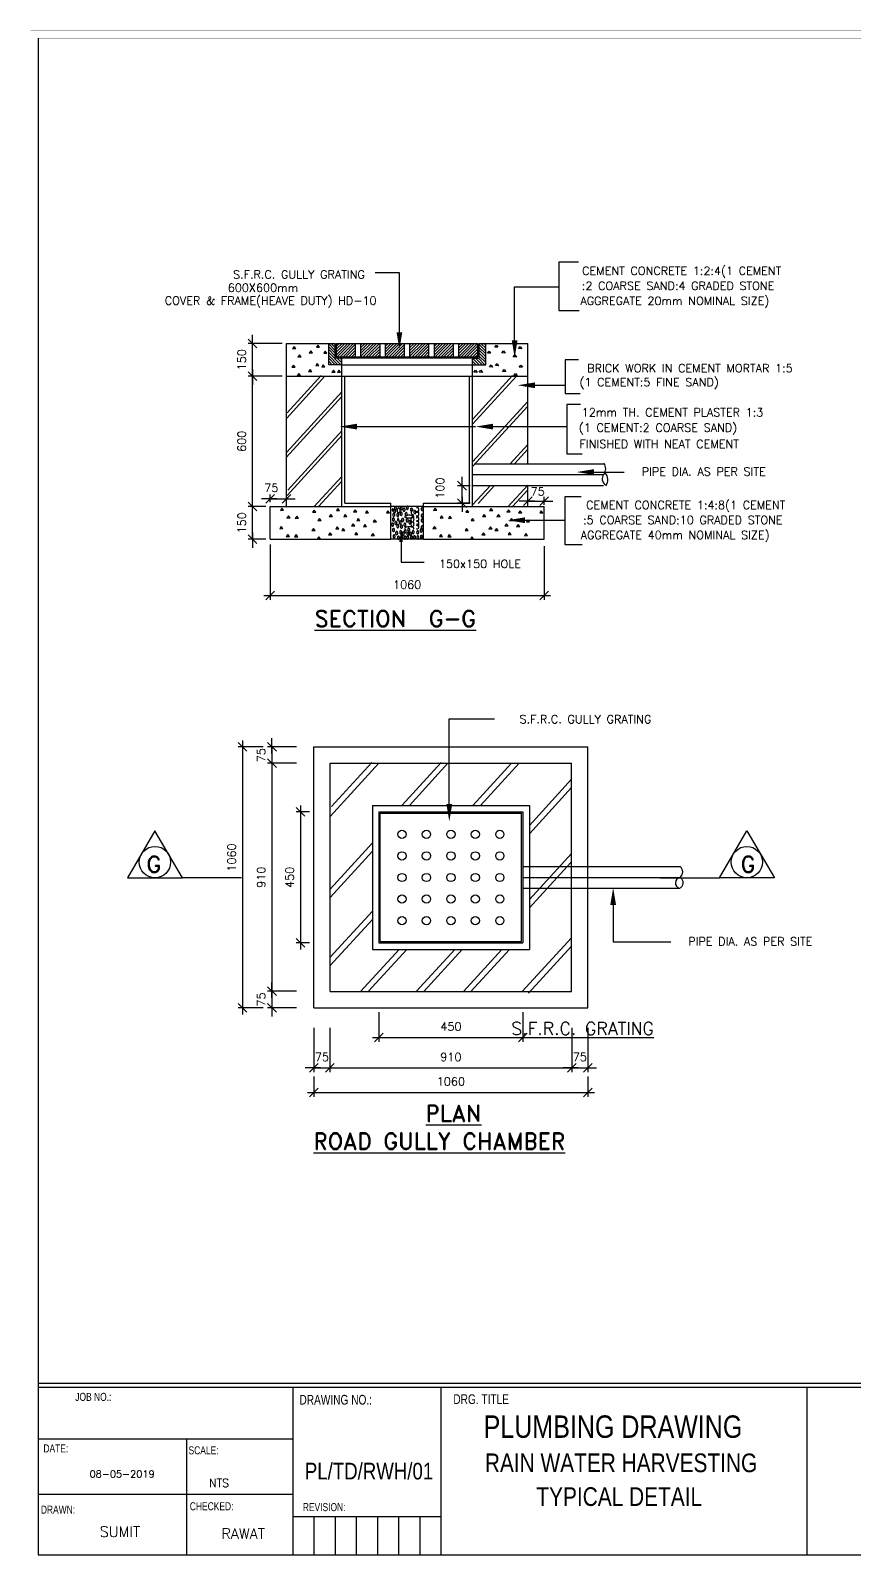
# Model space of a CAD drawing. Header units: millimetres. Extents: x 5085619 to 5232807, y 157605 to 261568.
# Drawn here: x 5085619 to 5141560, y 157605 to 261568 of the extents above; entities that cross this region are included whole.
import ezdxf
from ezdxf.enums import TextEntityAlignment as Align

# ---------------------------------------------------------------- set-up
doc = ezdxf.new("R2010")
doc.units = ezdxf.units.MM
doc.header["$MEASUREMENT"] = 0
doc.layers.get('0').update_dxf_attribs({"color": 8, "lineweight": 15})
for name, color, linetype, lineweight in [('HT', 10, 'Continuous', 20), ('PL_STORM', 5, 'Continuous', 0), ('PLASTER', 6, 'Continuous', 9), ('wall', 7, 'Continuous', 0)]:
    doc.layers.add(name, color=color, linetype=linetype, lineweight=lineweight)
doc.layers.add('PL-TEXT', color=7, linetype='Continuous')
doc.layers.add('TEXT', color=8, linetype='Continuous')
doc.styles.add('BIG', font='ROMAND.shx', dxfattribs={"height": 100})
doc.styles.add('DIM', font='arial.ttf')
doc.styles.add('ROMAND', font='romand')
doc.styles.add('SMALL', font='ROMANS.shx', dxfattribs={"height": 50})
doc.styles.add('Title', font='arial.ttf', dxfattribs={"height": 2})

msp = doc.modelspace()

# ---------------------------------------------------------------- linework, layer by layer
at = {"color": 4, "lineweight": -3}
for p, q in [((5106303, 239866), (5105860, 240309)), ((5106303, 240062), (5106028, 240337)), ((5106303, 240258), (5106224, 240337)), ((5106394, 239574), (5107157, 240337)), ((5106394, 239769), (5106962, 240337)), ((5106394, 239965), (5106766, 240337)), ((5106394, 240161), (5106570, 240337)), ((5106445, 239429), (5107353, 240337)), ((5106641, 239429), (5107549, 240337)), ((5106837, 239429), (5107686, 240278)), ((5108055, 239473), (5108919, 240337)), ((5108055, 239669), (5108723, 240337)), ((5108055, 239864), (5108527, 240337)), ((5108055, 240060), (5108332, 240337)), ((5108055, 240256), (5108136, 240337)), ((5108206, 239429), (5109114, 240337)), ((5108402, 239429), (5109310, 240337)), ((5108598, 239429), (5109346, 240177)), ((5109715, 239568), (5110484, 240337)), ((5109715, 239764), (5110289, 240337)), ((5109715, 239959), (5110093, 240337)), ((5109715, 240155), (5109897, 240337)), ((5109772, 239429), (5110680, 240337)), ((5109968, 239429), (5110876, 240337)), ((5110163, 239429), (5111007, 240272)), ((5111376, 240250), (5111463, 240337)), ((5111376, 240054), (5111658, 240337)), ((5111376, 239859), (5111854, 240337)), ((5111376, 239663), (5112050, 240337)), ((5111376, 239467), (5112245, 240337)), ((5111533, 239429), (5112441, 240337)), ((5111729, 239429), (5112637, 240337)), ((5111925, 239429), (5112667, 240172)), ((5113036, 240149), (5113224, 240337)), ((5113036, 239954), (5113420, 240337)), ((5113036, 239758), (5113615, 240337)), ((5113036, 239562), (5113811, 240337)), ((5113099, 239429), (5114007, 240337)), ((5113294, 239429), (5114202, 240337)), ((5113490, 239429), (5114328, 240267)), ((5114697, 239853), (5115181, 240337)), ((5114697, 240049), (5114985, 240337)), ((5114697, 240244), (5114789, 240337)), ((5114697, 239461), (5115572, 240337)), ((5114697, 239657), (5115377, 240337)), ((5114860, 239429), (5115768, 240337)), ((5115056, 239429), (5115964, 240337)), ((5115251, 239429), (5115988, 240166)), ((5116523, 239822), (5116080, 240265)), ((5116523, 240018), (5116204, 240337)), ((5116523, 240213), (5116400, 240337)), ((5106303, 239671), (5105860, 240113)), ((5106303, 239475), (5105860, 239918)), ((5106688, 238894), (5105860, 239722)), ((5106492, 238894), (5105860, 239526)), ((5106296, 238894), (5105860, 239331)), ((5106101, 238894), (5105860, 239135)), ((5106745, 239032), (5106441, 239337)), ((5106745, 239228), (5106636, 239337)), ((5107032, 239429), (5107686, 240082)), ((5107228, 239429), (5107686, 239887)), ((5107424, 239429), (5107686, 239691)), ((5107619, 239429), (5107686, 239495)), ((5108793, 239429), (5109346, 239982)), ((5108989, 239429), (5109346, 239786)), ((5109185, 239429), (5109346, 239590)), ((5110359, 239429), (5111007, 240077)), ((5110555, 239429), (5111007, 239881)), ((5110750, 239429), (5111007, 239685)), ((5110946, 239429), (5111007, 239490)), ((5112120, 239429), (5112667, 239976)), ((5112316, 239429), (5112667, 239780)), ((5112512, 239429), (5112667, 239585)), ((5113686, 239429), (5114328, 240071)), ((5113881, 239429), (5114328, 239875)), ((5114077, 239429), (5114328, 239680)), ((5114273, 239429), (5114328, 239484)), ((5115447, 239429), (5115988, 239970)), ((5115885, 238894), (5115637, 239142)), ((5116081, 238894), (5115638, 239337)), ((5115643, 239429), (5115988, 239775)), ((5116277, 238894), (5115834, 239337)), ((5115838, 239429), (5115988, 239579)), ((5116472, 238894), (5116029, 239337)), ((5116523, 239626), (5116080, 240069)), ((5116523, 239431), (5116080, 239873)), ((5116523, 239235), (5116080, 239678)), ((5116523, 239039), (5116080, 239482)), ((5105905, 238894), (5105860, 238939)), ((5115690, 238894), (5115637, 238946))]:
    msp.add_line(p, q, dxfattribs=at)
at = {"color": 11, "lineweight": -3}
for points in [[(5103410, 239974), (5103627, 239986), (5103513, 240122)], [(5103768, 239407), (5103984, 239418), (5103870, 239555)], [(5104546, 239680), (5104762, 239691), (5104648, 239828)], [(5117837, 239680), (5117621, 239691), (5117735, 239828)], [(5118615, 239407), (5118399, 239418), (5118513, 239555)], [(5118973, 239974), (5118756, 239986), (5118870, 240122)], [(5103366, 238722), (5103582, 238733), (5103468, 238870)], [(5103723, 238155), (5103940, 238166), (5103826, 238303)], [(5104501, 238428), (5104718, 238439), (5104604, 238576)], [(5104985, 238827), (5105201, 238839), (5105087, 238975)], [(5106082, 238374), (5106298, 238385), (5106184, 238522)], [(5106453, 238374), (5106669, 238385), (5106555, 238522)], [(5115939, 238374), (5115723, 238385), (5115837, 238522)], [(5116301, 238374), (5116085, 238385), (5116199, 238522)], [(5117398, 238827), (5117182, 238839), (5117296, 238975)], [(5117882, 238428), (5117665, 238439), (5117779, 238576)], [(5118660, 238155), (5118443, 238166), (5118557, 238303)], [(5119017, 238722), (5118801, 238733), (5118915, 238870)], [(5102580, 229008), (5102796, 229020), (5102682, 229157)], [(5104767, 228882), (5104983, 228894), (5104869, 229031)], [(5105902, 228588), (5106119, 228600), (5106005, 228736)], [(5112986, 229008), (5113202, 229020), (5113088, 229157)], [(5115172, 228882), (5115389, 228894), (5115275, 229031)], [(5116308, 228588), (5116525, 228600), (5116411, 228736)], [(5102535, 227756), (5102752, 227768), (5102638, 227904)], [(5103021, 228483), (5103238, 228495), (5103124, 228631)], [(5103589, 228462), (5103806, 228473), (5103692, 228610)], [(5104722, 227630), (5104939, 227642), (5104825, 227778)], [(5105124, 228315), (5105341, 228326), (5105227, 228463)], [(5106341, 227735), (5106558, 227747), (5106444, 227883)], [(5112941, 227756), (5113157, 227768), (5113043, 227904)], [(5113427, 228483), (5113644, 228495), (5113530, 228631)], [(5113995, 228462), (5114212, 228473), (5114098, 228610)], [(5115128, 227630), (5115344, 227642), (5115230, 227778)], [(5115530, 228315), (5115747, 228326), (5115633, 228463)], [(5116747, 227735), (5116964, 227747), (5116849, 227883)], [(5102977, 227231), (5103193, 227242), (5103079, 227379)], [(5103544, 227210), (5103761, 227221), (5103647, 227358)], [(5105079, 227063), (5105296, 227074), (5105182, 227211)], [(5105857, 227336), (5106074, 227347), (5105960, 227484)], [(5113382, 227231), (5113599, 227242), (5113485, 227379)], [(5113950, 227210), (5114167, 227221), (5114053, 227358)], [(5115485, 227063), (5115702, 227074), (5115588, 227211)], [(5116263, 227336), (5116480, 227347), (5116366, 227484)]]:
    msp.add_lwpolyline(points, close=True, dxfattribs=at)
for points in [[(5110265, 229038, 0.0683078), (5110261, 229068, 0.080487), (5110250, 229090, 0.107066), (5110233, 229107, 0.1383972), (5110215, 229112, 0.1383972), (5110197, 229107, 0.107066), (5110180, 229090, 0.080487), (5110169, 229068, 0.0683078), (5110165, 229038, 0.0683078), (5110169, 229009, 0.080487), (5110180, 228986, 0.107066), (5110197, 228969, 0.1383972), (5110215, 228964, 0.1383972), (5110233, 228969, 0.107066), (5110250, 228986, 0.080487), (5110261, 229009, 0.0683078)], [(5110279, 228813, 0.1418847), (5110254, 228806, 0.1071621), (5110229, 228782, 0.0789141), (5110214, 228749, 0.0663467), (5110209, 228706, 0.0663467), (5110214, 228663, 0.0789141), (5110229, 228630, 0.1071621), (5110254, 228606, 0.1418847), (5110279, 228599, 0.1418847), (5110304, 228606, 0.1071621), (5110329, 228630, 0.0789141), (5110344, 228663, 0.0663467), (5110349, 228706, 0.0663467), (5110344, 228749, 0.0789141), (5110329, 228782, 0.1071621), (5110304, 228806, 0.1418847)], [(5110343, 229066, 0.1418847), (5110318, 229058, 0.1071621), (5110294, 229034, 0.0789141), (5110279, 229001, 0.0663467), (5110273, 228958, 0.0663467), (5110279, 228916, 0.0789141), (5110294, 228883, 0.1071621), (5110318, 228858, 0.1418847), (5110343, 228851, 0.1418847), (5110368, 228858, 0.1071621), (5110393, 228883, 0.0789141), (5110408, 228916, 0.0663467), (5110414, 228958, 0.0663467), (5110408, 229001, 0.0789141), (5110393, 229034, 0.1071621), (5110368, 229058, 0.1418847)], [(5110391, 229252, 0.1418847), (5110366, 229244, 0.1071621), (5110341, 229220, 0.0789141), (5110326, 229187, 0.0663467), (5110321, 229145, 0.0663467), (5110326, 229102, 0.0789141), (5110341, 229069, 0.1071621), (5110366, 229045, 0.1418847), (5110391, 229037, 0.1418847), (5110416, 229045, 0.1071621), (5110441, 229069, 0.0789141), (5110455, 229102, 0.0663467), (5110461, 229145, 0.0663467), (5110455, 229187, 0.0789141), (5110441, 229220, 0.1071621), (5110416, 229244, 0.1418847)], [(5110554, 228795, 0.1418847), (5110528, 228788, 0.1071621), (5110504, 228764, 0.0789141), (5110489, 228731, 0.0663467), (5110483, 228688, 0.0663467), (5110489, 228645, 0.0789141), (5110504, 228612, 0.1071621), (5110528, 228588, 0.1418847), (5110554, 228581, 0.1418847), (5110579, 228588, 0.1071621), (5110603, 228612, 0.0789141), (5110618, 228645, 0.0663467), (5110624, 228688, 0.0663467), (5110618, 228731, 0.0789141), (5110603, 228764, 0.1071621), (5110579, 228788, 0.1418847)], [(5110715, 229008, 0.0645215), (5110707, 229073, 0.0774044), (5110685, 229123, 0.1071711), (5110649, 229160, 0.1452619), (5110612, 229171, 0.1452619), (5110575, 229160, 0.1071711), (5110539, 229123, 0.0774044), (5110517, 229073, 0.0645215), (5110508, 229008, 0.0645215), (5110517, 228943, 0.0774044), (5110539, 228893, 0.1071711), (5110575, 228857, 0.1452619), (5110612, 228846, 0.1452619), (5110649, 228857, 0.1071711), (5110685, 228893, 0.0774044), (5110707, 228943, 0.0645215)], [(5110787, 229260, 0.1418847), (5110762, 229253, 0.1071621), (5110737, 229229, 0.0789141), (5110722, 229196, 0.0663467), (5110716, 229153, 0.0663467), (5110722, 229110, 0.0789141), (5110737, 229077, 0.1071621), (5110762, 229053, 0.1418847), (5110787, 229046, 0.1418847), (5110812, 229053, 0.1071621), (5110836, 229077, 0.0789141), (5110851, 229110, 0.0663467), (5110857, 229153, 0.0663467), (5110851, 229196, 0.0789141), (5110836, 229229, 0.1071621), (5110812, 229253, 0.1418847)], [(5110787, 228882, 0.1418847), (5110762, 228875, 0.1071621), (5110737, 228851, 0.0789141), (5110722, 228818, 0.0663467), (5110716, 228775, 0.0663467), (5110722, 228732, 0.0789141), (5110737, 228699, 0.1071621), (5110762, 228675, 0.1418847), (5110787, 228668, 0.1418847), (5110812, 228675, 0.1071621), (5110836, 228699, 0.0789141), (5110851, 228732, 0.0663467), (5110857, 228775, 0.0663467), (5110851, 228818, 0.0789141), (5110836, 228851, 0.1071621), (5110812, 228875, 0.1418847)], [(5110974, 229156, 0.1418847), (5110949, 229148, 0.1071621), (5110925, 229124, 0.0789141), (5110910, 229091, 0.0663467), (5110904, 229048, 0.0663467), (5110910, 229006, 0.0789141), (5110925, 228973, 0.1071621), (5110949, 228948, 0.1418847), (5110974, 228941, 0.1418847), (5110999, 228948, 0.1071621), (5111024, 228973, 0.0789141), (5111039, 229006, 0.0663467), (5111045, 229048, 0.0663467), (5111039, 229091, 0.0789141), (5111024, 229124, 0.1071621), (5110999, 229148, 0.1418847)], [(5111125, 228855, 0.1418847), (5111099, 228848, 0.1071621), (5111075, 228824, 0.0789141), (5111060, 228791, 0.0663467), (5111054, 228748, 0.0663467), (5111060, 228705, 0.0789141), (5111075, 228672, 0.1071621), (5111099, 228648, 0.1418847), (5111125, 228641, 0.1418847), (5111150, 228648, 0.1071621), (5111174, 228672, 0.0789141), (5111189, 228705, 0.0663467), (5111195, 228748, 0.0663467), (5111189, 228791, 0.0789141), (5111174, 228824, 0.1071621), (5111150, 228848, 0.1418847)], [(5111200, 229286, 0.1418847), (5111175, 229279, 0.1071621), (5111150, 229255, 0.0789141), (5111135, 229222, 0.0663467), (5111129, 229179, 0.0663467), (5111135, 229136, 0.0789141), (5111150, 229103, 0.1071621), (5111175, 229079, 0.1418847), (5111200, 229072, 0.1418847), (5111225, 229079, 0.1071621), (5111249, 229103, 0.0789141), (5111264, 229136, 0.0663467), (5111270, 229179, 0.0663467), (5111264, 229222, 0.0789141), (5111249, 229255, 0.1071621), (5111225, 229279, 0.1418847)], [(5111485, 229156, 0.1418847), (5111460, 229148, 0.1071621), (5111435, 229124, 0.0789141), (5111421, 229091, 0.0663467), (5111415, 229048, 0.0663467), (5111421, 229006, 0.0789141), (5111435, 228973, 0.1071621), (5111460, 228948, 0.1418847), (5111485, 228941, 0.1418847), (5111510, 228948, 0.1071621), (5111535, 228973, 0.0789141), (5111550, 229006, 0.0663467), (5111555, 229048, 0.0663467), (5111550, 229091, 0.0789141), (5111535, 229124, 0.1071621), (5111510, 229148, 0.1418847)], [(5111716, 228994, 0.1418847), (5111691, 228987, 0.1071621), (5111666, 228962, 0.0789141), (5111651, 228929, 0.0663467), (5111646, 228887, 0.0663467), (5111651, 228844, 0.0789141), (5111666, 228811, 0.1071621), (5111691, 228787, 0.1418847), (5111716, 228779, 0.1418847), (5111741, 228787, 0.1071621), (5111766, 228811, 0.0789141), (5111780, 228844, 0.0663467), (5111786, 228887, 0.0663467), (5111780, 228929, 0.0789141), (5111766, 228962, 0.1071621), (5111741, 228987, 0.1418847)], [(5112215, 229200, 0.1418847), (5112190, 229193, 0.1071621), (5112165, 229169, 0.0789141), (5112150, 229136, 0.0663467), (5112145, 229093, 0.0663467), (5112150, 229050, 0.0789141), (5112165, 229017, 0.1071621), (5112190, 228993, 0.1418847), (5112215, 228986, 0.1418847), (5112240, 228993, 0.1071621), (5112265, 229017, 0.0789141), (5112280, 229050, 0.0663467), (5112285, 229093, 0.0663467), (5112280, 229136, 0.0789141), (5112265, 229169, 0.1071621), (5112240, 229193, 0.1418847)], [(5112215, 228753, 0.1418847), (5112190, 228746, 0.1071621), (5112165, 228722, 0.0789141), (5112150, 228689, 0.0663467), (5112145, 228646, 0.0663467), (5112150, 228603, 0.0789141), (5112165, 228570, 0.1071621), (5112190, 228546, 0.1418847), (5112215, 228539, 0.1418847), (5112240, 228546, 0.1071621), (5112265, 228570, 0.0789141), (5112280, 228603, 0.0663467), (5112285, 228646, 0.0663467), (5112280, 228689, 0.0789141), (5112265, 228722, 0.1071621), (5112240, 228746, 0.1418847)], [(5110202, 228151, 0.1418847), (5110176, 228144, 0.1071621), (5110152, 228120, 0.0789141), (5110137, 228087, 0.0663467), (5110131, 228044, 0.0663467), (5110137, 228001, 0.0789141), (5110152, 227968, 0.1071621), (5110176, 227944, 0.1418847), (5110202, 227937, 0.1418847), (5110227, 227944, 0.1071621), (5110251, 227968, 0.0789141), (5110266, 228001, 0.0663467), (5110272, 228044, 0.0663467), (5110266, 228087, 0.0789141), (5110251, 228120, 0.1071621), (5110227, 228144, 0.1418847)], [(5110253, 228495, 0.1418847), (5110228, 228488, 0.1071621), (5110204, 228464, 0.0789141), (5110189, 228431, 0.0663467), (5110183, 228388, 0.0663467), (5110189, 228345, 0.0789141), (5110204, 228312, 0.1071621), (5110228, 228288, 0.1418847), (5110253, 228281, 0.1418847), (5110278, 228288, 0.1071621), (5110303, 228312, 0.0789141), (5110318, 228345, 0.0663467), (5110323, 228388, 0.0663467), (5110318, 228431, 0.0789141), (5110303, 228464, 0.1071621), (5110278, 228488, 0.1418847)], [(5110262, 227781, 0.1418847), (5110237, 227774, 0.1071621), (5110212, 227750, 0.0789141), (5110197, 227717, 0.0663467), (5110192, 227674, 0.0663467), (5110197, 227631, 0.0789141), (5110212, 227598, 0.1071621), (5110237, 227574, 0.1418847), (5110262, 227567, 0.1418847), (5110287, 227574, 0.1071621), (5110311, 227598, 0.0789141), (5110326, 227631, 0.0663467), (5110332, 227674, 0.0663467), (5110326, 227717, 0.0789141), (5110311, 227750, 0.1071621), (5110287, 227774, 0.1418847)], [(5110417, 228263, 0.1418847), (5110392, 228256, 0.1071621), (5110367, 228232, 0.0789141), (5110352, 228198, 0.0663467), (5110346, 228156, 0.0663467), (5110352, 228113, 0.0789141), (5110367, 228080, 0.1071621), (5110392, 228056, 0.1418847), (5110417, 228048, 0.1418847), (5110442, 228056, 0.1071621), (5110466, 228080, 0.0789141), (5110481, 228113, 0.0663467), (5110487, 228156, 0.0663467), (5110481, 228198, 0.0789141), (5110466, 228232, 0.1071621), (5110442, 228256, 0.1418847)], [(5110554, 228045, 0.1418847), (5110528, 228037, 0.1071621), (5110504, 228013, 0.0789141), (5110489, 227980, 0.0663467), (5110483, 227937, 0.0663467), (5110489, 227895, 0.0789141), (5110504, 227862, 0.1071621), (5110528, 227838, 0.1418847), (5110554, 227830, 0.1418847), (5110579, 227838, 0.1071621), (5110603, 227862, 0.0789141), (5110618, 227895, 0.0663467), (5110624, 227937, 0.0663467), (5110618, 227980, 0.0789141), (5110603, 228013, 0.1071621), (5110579, 228037, 0.1418847)], [(5110623, 228378, 0.0683078), (5110619, 228408, 0.080487), (5110608, 228431, 0.107066), (5110591, 228447, 0.1383972), (5110573, 228452, 0.1383972), (5110555, 228447, 0.107066), (5110538, 228431, 0.080487), (5110527, 228408, 0.0683078), (5110523, 228378, 0.0683078), (5110527, 228349, 0.080487), (5110538, 228326, 0.107066), (5110555, 228309, 0.1383972), (5110573, 228304, 0.1383972), (5110591, 228309, 0.107066), (5110608, 228326, 0.080487), (5110619, 228349, 0.0683078)], [(5110718, 228289, 0.1418847), (5110693, 228281, 0.1071621), (5110668, 228257, 0.0789141), (5110653, 228224, 0.0663467), (5110648, 228182, 0.0663467), (5110653, 228139, 0.0789141), (5110668, 228106, 0.1071621), (5110693, 228082, 0.1418847), (5110718, 228074, 0.1418847), (5110743, 228082, 0.1071621), (5110768, 228106, 0.0789141), (5110782, 228139, 0.0663467), (5110788, 228182, 0.0663467), (5110782, 228224, 0.0789141), (5110768, 228257, 0.1071621), (5110743, 228281, 0.1418847)], [(5110804, 228014, 0.1418847), (5110779, 228006, 0.1071621), (5110754, 227982, 0.0789141), (5110739, 227949, 0.0663467), (5110734, 227906, 0.0663467), (5110739, 227864, 0.0789141), (5110754, 227831, 0.1071621), (5110779, 227806, 0.1418847), (5110804, 227799, 0.1418847), (5110829, 227806, 0.1071621), (5110854, 227831, 0.0789141), (5110868, 227864, 0.0663467), (5110874, 227906, 0.0663467), (5110868, 227949, 0.0789141), (5110854, 227982, 0.1071621), (5110829, 228006, 0.1418847)], [(5110884, 228465, 0.1418847), (5110859, 228458, 0.1071621), (5110834, 228434, 0.0789141), (5110820, 228401, 0.0663467), (5110814, 228358, 0.0663467), (5110820, 228315, 0.0789141), (5110834, 228282, 0.1071621), (5110859, 228258, 0.1418847), (5110884, 228251, 0.1418847), (5110909, 228258, 0.1071621), (5110934, 228282, 0.0789141), (5110949, 228315, 0.0663467), (5110954, 228358, 0.0663467), (5110949, 228401, 0.0789141), (5110934, 228434, 0.1071621), (5110909, 228458, 0.1418847)], [(5111034, 228135, 0.1418847), (5111009, 228128, 0.1071621), (5110985, 228103, 0.0789141), (5110970, 228070, 0.0663467), (5110964, 228028, 0.0663467), (5110970, 227985, 0.0789141), (5110985, 227952, 0.1071621), (5111009, 227928, 0.1418847), (5111034, 227920, 0.1418847), (5111060, 227928, 0.1071621), (5111084, 227952, 0.0789141), (5111099, 227985, 0.0663467), (5111105, 228028, 0.0663467), (5111099, 228070, 0.0789141), (5111084, 228103, 0.1071621), (5111060, 228128, 0.1418847)], [(5111062, 227695, 0.1418847), (5111037, 227688, 0.1071621), (5111012, 227664, 0.0789141), (5110997, 227631, 0.0663467), (5110992, 227588, 0.0663467), (5110997, 227545, 0.0789141), (5111012, 227512, 0.1071621), (5111037, 227488, 0.1418847), (5111062, 227481, 0.1418847), (5111087, 227488, 0.1071621), (5111112, 227512, 0.0789141), (5111127, 227545, 0.0663467), (5111132, 227588, 0.0663467), (5111127, 227631, 0.0789141), (5111112, 227664, 0.1071621), (5111087, 227688, 0.1418847)], [(5111653, 228582, 0.2446743), (5111639, 228609, 0.0823389), (5111561, 228647, 0.0407113), (5111468, 228666, 0.0299055), (5111338, 228673, 0.0299055), (5111209, 228666, 0.0407113), (5111116, 228647, 0.0823389), (5111038, 228609, 0.2446743), (5111024, 228582, 0.2446743), (5111038, 228555, 0.0823389), (5111116, 228517, 0.0407113), (5111209, 228498, 0.0299055), (5111338, 228491, 0.0299055), (5111468, 228498, 0.0407113), (5111561, 228517, 0.0823389), (5111639, 228555, 0.2446743)], [(5111191, 228435, 0.1418847), (5111166, 228428, 0.1071621), (5111141, 228403, 0.0789141), (5111127, 228370, 0.0663467), (5111121, 228328, 0.0663467), (5111127, 228285, 0.0789141), (5111141, 228252, 0.1071621), (5111166, 228228, 0.1418847), (5111191, 228220, 0.1418847), (5111216, 228228, 0.1071621), (5111241, 228252, 0.0789141), (5111256, 228285, 0.0663467), (5111261, 228328, 0.0663467), (5111256, 228370, 0.0789141), (5111241, 228403, 0.1071621), (5111216, 228428, 0.1418847)], [(5111294, 227790, 0.1418847), (5111269, 227783, 0.1071621), (5111245, 227759, 0.0789141), (5111230, 227726, 0.0663467), (5111224, 227683, 0.0663467), (5111230, 227640, 0.0789141), (5111245, 227607, 0.1071621), (5111269, 227583, 0.1418847), (5111294, 227576, 0.1418847), (5111319, 227583, 0.1071621), (5111344, 227607, 0.0789141), (5111359, 227640, 0.0663467), (5111365, 227683, 0.0663467), (5111359, 227726, 0.0789141), (5111344, 227759, 0.1071621), (5111319, 227783, 0.1418847)], [(5111365, 228315, 0.1418847), (5111340, 228308, 0.1071621), (5111315, 228284, 0.0789141), (5111300, 228250, 0.0663467), (5111295, 228208, 0.0663467), (5111300, 228165, 0.0789141), (5111315, 228132, 0.1071621), (5111340, 228108, 0.1418847), (5111365, 228100, 0.1418847), (5111390, 228108, 0.1071621), (5111415, 228132, 0.0789141), (5111429, 228165, 0.0663467), (5111435, 228208, 0.0663467), (5111429, 228250, 0.0789141), (5111415, 228284, 0.1071621), (5111390, 228308, 0.1418847)], [(5111656, 228385, 0.0645215), (5111647, 228450, 0.0774044), (5111625, 228500, 0.1071711), (5111589, 228537, 0.1452619), (5111552, 228548, 0.1452619), (5111515, 228537, 0.1071711), (5111479, 228500, 0.0774044), (5111457, 228450, 0.0645215), (5111448, 228385, 0.0645215), (5111457, 228320, 0.0774044), (5111479, 228270, 0.1071711), (5111515, 228233, 0.1452619), (5111552, 228222, 0.1452619), (5111589, 228233, 0.1071711), (5111625, 228270, 0.0774044), (5111647, 228320, 0.0645215)], [(5111656, 228078, 0.0645215), (5111647, 228143, 0.0774044), (5111625, 228193, 0.1071711), (5111589, 228230, 0.1452619), (5111552, 228241, 0.1452619), (5111515, 228230, 0.1071711), (5111479, 228193, 0.0774044), (5111457, 228143, 0.0645215), (5111448, 228078, 0.0645215), (5111457, 228013, 0.0774044), (5111479, 227963, 0.1071711), (5111515, 227926, 0.1452619), (5111552, 227915, 0.1452619), (5111589, 227926, 0.1071711), (5111625, 227963, 0.0774044), (5111647, 228013, 0.0645215)], [(5112138, 227747, 0.1418847), (5112112, 227740, 0.1071621), (5112088, 227716, 0.0789141), (5112073, 227683, 0.0663467), (5112067, 227640, 0.0663467), (5112073, 227597, 0.0789141), (5112088, 227564, 0.1071621), (5112112, 227540, 0.1418847), (5112138, 227533, 0.1418847), (5112163, 227540, 0.1071621), (5112187, 227564, 0.0789141), (5112202, 227597, 0.0663467), (5112208, 227640, 0.0663467), (5112202, 227683, 0.0789141), (5112187, 227716, 0.1071621), (5112163, 227740, 0.1418847)], [(5112215, 228435, 0.1418847), (5112190, 228428, 0.1071621), (5112165, 228403, 0.0789141), (5112150, 228370, 0.0663467), (5112145, 228328, 0.0663467), (5112150, 228285, 0.0789141), (5112165, 228252, 0.1071621), (5112190, 228228, 0.1418847), (5112215, 228220, 0.1418847), (5112240, 228228, 0.1071621), (5112265, 228252, 0.0789141), (5112280, 228285, 0.0663467), (5112285, 228328, 0.0663467), (5112280, 228370, 0.0789141), (5112265, 228403, 0.1071621), (5112240, 228428, 0.1418847)], [(5112215, 227971, 0.1418847), (5112190, 227963, 0.1071621), (5112165, 227939, 0.0789141), (5112150, 227906, 0.0663467), (5112145, 227863, 0.0663467), (5112150, 227821, 0.0789141), (5112165, 227788, 0.1071621), (5112190, 227763, 0.1418847), (5112215, 227756, 0.1418847), (5112240, 227763, 0.1071621), (5112265, 227788, 0.0789141), (5112280, 227821, 0.0663467), (5112285, 227863, 0.0663467), (5112280, 227906, 0.0789141), (5112265, 227939, 0.1071621), (5112240, 227963, 0.1418847)], [(5110305, 227351, 0.1418847), (5110280, 227344, 0.1071621), (5110255, 227320, 0.0789141), (5110240, 227287, 0.0663467), (5110235, 227244, 0.0663467), (5110240, 227202, 0.0789141), (5110255, 227168, 0.1071621), (5110280, 227144, 0.1418847), (5110305, 227137, 0.1418847), (5110330, 227144, 0.1071621), (5110355, 227168, 0.0789141), (5110369, 227202, 0.0663467), (5110375, 227244, 0.0663467), (5110369, 227287, 0.0789141), (5110355, 227320, 0.1071621), (5110330, 227344, 0.1418847)], [(5110477, 227575, 0.1418847), (5110452, 227568, 0.1071621), (5110427, 227544, 0.0789141), (5110412, 227511, 0.0663467), (5110407, 227468, 0.0663467), (5110412, 227425, 0.0789141), (5110427, 227392, 0.1071621), (5110452, 227368, 0.1418847), (5110477, 227361, 0.1418847), (5110502, 227368, 0.1071621), (5110527, 227392, 0.0789141), (5110541, 227425, 0.0663467), (5110547, 227468, 0.0663467), (5110541, 227511, 0.0789141), (5110527, 227544, 0.1071621), (5110502, 227568, 0.1418847)], [(5110597, 227257, 0.1418847), (5110572, 227250, 0.1071621), (5110548, 227225, 0.0789141), (5110533, 227192, 0.0663467), (5110527, 227150, 0.0663467), (5110533, 227107, 0.0789141), (5110548, 227074, 0.1071621), (5110572, 227050, 0.1418847), (5110597, 227042, 0.1418847), (5110623, 227050, 0.1071621), (5110647, 227074, 0.0789141), (5110662, 227107, 0.0663467), (5110668, 227150, 0.0663467), (5110662, 227192, 0.0789141), (5110647, 227225, 0.1071621), (5110623, 227250, 0.1418847)], [(5110752, 227635, 0.1418847), (5110727, 227628, 0.1071621), (5110703, 227604, 0.0789141), (5110688, 227571, 0.0663467), (5110682, 227528, 0.0663467), (5110688, 227485, 0.0789141), (5110703, 227452, 0.1071621), (5110727, 227428, 0.1418847), (5110752, 227421, 0.1418847), (5110777, 227428, 0.1071621), (5110802, 227452, 0.0789141), (5110817, 227485, 0.0663467), (5110823, 227528, 0.0663467), (5110817, 227571, 0.0789141), (5110802, 227604, 0.1071621), (5110777, 227628, 0.1418847)], [(5110821, 227300, 0.1418847), (5110796, 227293, 0.1071621), (5110771, 227268, 0.0789141), (5110757, 227235, 0.0663467), (5110751, 227193, 0.0663467), (5110757, 227150, 0.0789141), (5110771, 227117, 0.1071621), (5110796, 227093, 0.1418847), (5110821, 227085, 0.1418847), (5110846, 227093, 0.1071621), (5110871, 227117, 0.0789141), (5110886, 227150, 0.0663467), (5110891, 227193, 0.0663467), (5110886, 227235, 0.0789141), (5110871, 227268, 0.1071621), (5110846, 227293, 0.1418847)], [(5110924, 227541, 0.1418847), (5110899, 227533, 0.1071621), (5110875, 227509, 0.0789141), (5110860, 227476, 0.0663467), (5110854, 227433, 0.0663467), (5110860, 227391, 0.0789141), (5110875, 227358, 0.1071621), (5110899, 227333, 0.1418847), (5110924, 227326, 0.1418847), (5110950, 227333, 0.1071621), (5110974, 227358, 0.0789141), (5110989, 227391, 0.0663467), (5110995, 227433, 0.0663467), (5110989, 227476, 0.0789141), (5110974, 227509, 0.1071621), (5110950, 227533, 0.1418847)], [(5111045, 227257, 0.1418847), (5111020, 227250, 0.1071621), (5110995, 227225, 0.0789141), (5110980, 227192, 0.0663467), (5110975, 227150, 0.0663467), (5110980, 227107, 0.0789141), (5110995, 227074, 0.1071621), (5111020, 227050, 0.1418847), (5111045, 227042, 0.1418847), (5111070, 227050, 0.1071621), (5111094, 227074, 0.0789141), (5111109, 227107, 0.0663467), (5111115, 227150, 0.0663467), (5111109, 227192, 0.0789141), (5111094, 227225, 0.1071621), (5111070, 227250, 0.1418847)], [(5111225, 227274, 0.1418847), (5111200, 227267, 0.1071621), (5111176, 227243, 0.0789141), (5111161, 227210, 0.0663467), (5111155, 227167, 0.0663467), (5111161, 227124, 0.0789141), (5111176, 227091, 0.1071621), (5111200, 227067, 0.1418847), (5111225, 227060, 0.1418847), (5111251, 227067, 0.1071621), (5111275, 227091, 0.0789141), (5111290, 227124, 0.0663467), (5111296, 227167, 0.0663467), (5111290, 227210, 0.0789141), (5111275, 227243, 0.1071621), (5111251, 227267, 0.1418847)], [(5111243, 227515, 0.1418847), (5111218, 227508, 0.1071621), (5111193, 227483, 0.0789141), (5111178, 227450, 0.0663467), (5111172, 227408, 0.0663467), (5111178, 227365, 0.0789141), (5111193, 227332, 0.1071621), (5111218, 227308, 0.1418847), (5111243, 227300, 0.1418847), (5111268, 227308, 0.1071621), (5111292, 227332, 0.0789141), (5111307, 227365, 0.0663467), (5111313, 227408, 0.0663467), (5111307, 227450, 0.0789141), (5111292, 227483, 0.1071621), (5111268, 227508, 0.1418847)], [(5111406, 227523, 0.1418847), (5111381, 227516, 0.1071621), (5111357, 227492, 0.0789141), (5111342, 227459, 0.0663467), (5111336, 227416, 0.0663467), (5111342, 227374, 0.0789141), (5111357, 227340, 0.1071621), (5111381, 227316, 0.1418847), (5111406, 227309, 0.1418847), (5111431, 227316, 0.1071621), (5111456, 227340, 0.0789141), (5111471, 227374, 0.0663467), (5111476, 227416, 0.0663467), (5111471, 227459, 0.0789141), (5111456, 227492, 0.1071621), (5111431, 227516, 0.1418847)], [(5111492, 227274, 0.1418847), (5111467, 227267, 0.1071621), (5111443, 227243, 0.0789141), (5111428, 227210, 0.0663467), (5111422, 227167, 0.0663467), (5111428, 227124, 0.0789141), (5111443, 227091, 0.1071621), (5111467, 227067, 0.1418847), (5111492, 227060, 0.1418847), (5111517, 227067, 0.1071621), (5111542, 227091, 0.0789141), (5111557, 227124, 0.0663467), (5111562, 227167, 0.0663467), (5111557, 227210, 0.0789141), (5111542, 227243, 0.1071621), (5111517, 227267, 0.1418847)], [(5111595, 227635, 0.1418847), (5111570, 227628, 0.1071621), (5111546, 227604, 0.0789141), (5111531, 227571, 0.0663467), (5111525, 227528, 0.0663467), (5111531, 227485, 0.0789141), (5111546, 227452, 0.1071621), (5111570, 227428, 0.1418847), (5111595, 227421, 0.1418847), (5111621, 227428, 0.1071621), (5111645, 227452, 0.0789141), (5111660, 227485, 0.0663467), (5111666, 227528, 0.0663467), (5111660, 227571, 0.0789141), (5111645, 227604, 0.1071621), (5111621, 227628, 0.1418847)], [(5111690, 227291, 0.1418847), (5111665, 227284, 0.1071621), (5111640, 227260, 0.0789141), (5111626, 227227, 0.0663467), (5111620, 227184, 0.0663467), (5111626, 227141, 0.0789141), (5111640, 227108, 0.1071621), (5111665, 227084, 0.1418847), (5111690, 227077, 0.1418847), (5111715, 227084, 0.1071621), (5111740, 227108, 0.0789141), (5111755, 227141, 0.0663467), (5111760, 227184, 0.0663467), (5111755, 227227, 0.0789141), (5111740, 227260, 0.1071621), (5111715, 227284, 0.1418847)], [(5111905, 227618, 0.1418847), (5111880, 227611, 0.1071621), (5111856, 227587, 0.0789141), (5111841, 227554, 0.0663467), (5111835, 227511, 0.0663467), (5111841, 227468, 0.0789141), (5111856, 227435, 0.1071621), (5111880, 227411, 0.1418847), (5111905, 227404, 0.1418847), (5111930, 227411, 0.1071621), (5111955, 227435, 0.0789141), (5111970, 227468, 0.0663467), (5111975, 227511, 0.0663467), (5111970, 227554, 0.0789141), (5111955, 227587, 0.1071621), (5111930, 227611, 0.1418847)], [(5111914, 227274, 0.1418847), (5111889, 227267, 0.1071621), (5111864, 227243, 0.0789141), (5111849, 227210, 0.0663467), (5111844, 227167, 0.0663467), (5111849, 227124, 0.0789141), (5111864, 227091, 0.1071621), (5111889, 227067, 0.1418847), (5111914, 227060, 0.1418847), (5111939, 227067, 0.1071621), (5111964, 227091, 0.0789141), (5111978, 227124, 0.0663467), (5111984, 227167, 0.0663467), (5111978, 227210, 0.0789141), (5111964, 227243, 0.1071621), (5111939, 227267, 0.1418847)], [(5112155, 227308, 0.1418847), (5112130, 227301, 0.1071621), (5112105, 227277, 0.0789141), (5112090, 227244, 0.0663467), (5112085, 227201, 0.0663467), (5112090, 227159, 0.0789141), (5112105, 227125, 0.1071621), (5112130, 227101, 0.1418847), (5112155, 227094, 0.1418847), (5112180, 227101, 0.1071621), (5112204, 227125, 0.0789141), (5112219, 227159, 0.0663467), (5112225, 227201, 0.0663467), (5112219, 227244, 0.0789141), (5112204, 227277, 0.1071621), (5112180, 227301, 0.1418847)]]:
    msp.add_lwpolyline(points, format="xyb", close=True, dxfattribs=at)
for points in [[(5111627, 229001, 0.050245), (5111608, 229017, 0.1452619), (5111571, 229028, 0.1452619), (5111534, 229017, 0.1071711), (5111498, 228980, 0.0774044), (5111476, 228930, 0.0645215), (5111468, 228865, 0.0645215), (5111476, 228800, 0.0774044), (5111498, 228750, 0.1071711), (5111534, 228713, 0.1452619), (5111571, 228702, 0.1452619), (5111608, 228713, 0.050245), (5111627, 228728, 0.0774044)], [(5111986, 229038, 0.0645215), (5111978, 229103, 0.0774044), (5111956, 229153, 0.1071711), (5111920, 229190, 0.1452619), (5111883, 229200, 0.1452619), (5111846, 229190, 0.0583043), (5111824, 229171, 0.0774044)], [(5111824, 228904, 0.0583043), (5111846, 228886, 0.1452619), (5111883, 228875, 0.1452619), (5111920, 228886, 0.1071711), (5111956, 228923, 0.0774044), (5111978, 228973, 0.0645215), (5111986, 229038, 0.0645215)], [(5111986, 228769, 0.0645215), (5111978, 228834, 0.0774044), (5111956, 228884, 0.1071711), (5111920, 228921, 0.1452619), (5111883, 228932, 0.1452619), (5111846, 228921, 0.0583043), (5111824, 228903, 0.0774044)], [(5111824, 228635, 0.0583043), (5111846, 228617, 0.1452619), (5111883, 228606, 0.1452619), (5111920, 228617, 0.1071711), (5111956, 228654, 0.0774044), (5111978, 228704, 0.0645215), (5111986, 228769, 0.0645215)], [(5111653, 227796, 0.2446743), (5111639, 227823, 0.0823389), (5111561, 227861, 0.0407113), (5111468, 227880, 0.0299055), (5111338, 227887, 0.0299055), (5111209, 227880, 0.0407113), (5111116, 227861, 0.0823389), (5111038, 227823, 0.2446743), (5111024, 227796, 0.2446743), (5111038, 227769, 0.0149642), (5111051, 227760, 0.0407113)], [(5111626, 227760, 0.0149642), (5111639, 227769, 0.2446743), (5111653, 227796, 0.2446743)], [(5111879, 228562, 0.0683078), (5111875, 228591, 0.080487), (5111864, 228614, 0.107066), (5111847, 228631, 0.1383972), (5111829, 228636, 0.0346437), (5111824, 228635, 0.107066)], [(5111986, 228423, 0.0645215), (5111978, 228488, 0.0774044), (5111956, 228538, 0.1071711), (5111920, 228575, 0.1452619), (5111883, 228586, 0.1452619), (5111846, 228575, 0.0583043), (5111824, 228557, 0.0774044)], [(5111824, 228488, 0.0346437), (5111829, 228488, 0.1383972), (5111847, 228493, 0.107066), (5111864, 228509, 0.080487), (5111875, 228532, 0.0683078), (5111879, 228562, 0.0683078)], [(5111824, 228290, 0.0583043), (5111846, 228272, 0.1452619), (5111883, 228261, 0.1452619), (5111920, 228272, 0.1071711), (5111956, 228308, 0.0774044), (5111978, 228358, 0.0645215), (5111986, 228423, 0.0645215)], [(5111986, 228135, 0.0645215), (5111978, 228200, 0.0774044), (5111956, 228251, 0.1071711), (5111920, 228287, 0.1452619), (5111883, 228298, 0.1452619), (5111846, 228287, 0.0583043), (5111824, 228269, 0.0774044)], [(5111824, 228002, 0.0583043), (5111846, 227984, 0.1452619), (5111883, 227973, 0.1452619), (5111920, 227984, 0.1071711), (5111956, 228020, 0.0774044), (5111978, 228070, 0.0645215), (5111986, 228135, 0.0645215)], [(5111986, 227905, 0.0645215), (5111978, 227970, 0.0774044), (5111956, 228020, 0.1071711), (5111920, 228057, 0.1452619), (5111883, 228068, 0.1452619), (5111846, 228057, 0.0583043), (5111824, 228039, 0.0774044)], [(5111824, 227771, 0.0583043), (5111846, 227753, 0.1452619), (5111883, 227742, 0.1452619), (5111920, 227753, 0.1071711), (5111956, 227790, 0.0774044), (5111978, 227840, 0.0645215), (5111986, 227905, 0.0645215)]]:
    msp.add_lwpolyline(points, format="xyb", dxfattribs=at)
at = {"layer": 'HT', "color": 11, "lineweight": -3}
for points in [[(5105029, 240079), (5105246, 240091), (5105132, 240227)], [(5117354, 240079), (5117137, 240091), (5117251, 240227)], [(5105526, 239669), (5105743, 239681), (5105629, 239817)], [(5116857, 239669), (5116640, 239681), (5116754, 239817)], [(5105392, 238730), (5105609, 238742), (5105495, 238878)], [(5116991, 238730), (5116774, 238742), (5116888, 238878)], [(5106386, 228987), (5106602, 228999), (5106488, 229136)], [(5106883, 228577), (5107099, 228589), (5106985, 228726)], [(5107556, 228893), (5107772, 228904), (5107658, 229041)], [(5108355, 228830), (5108571, 228841), (5108457, 228978)], [(5109785, 228830), (5110001, 228841), (5109887, 228978)], [(5116792, 228987), (5117008, 228999), (5116894, 229136)], [(5117289, 228577), (5117505, 228589), (5117391, 228726)], [(5117961, 228893), (5118178, 228904), (5118064, 229041)], [(5118761, 228830), (5118977, 228841), (5118863, 228978)], [(5120190, 228830), (5120407, 228841), (5120293, 228978)], [(5106749, 227638), (5106965, 227650), (5106851, 227786)], [(5107421, 227953), (5107638, 227965), (5107524, 228102)], [(5107766, 228304), (5107983, 228316), (5107869, 228452)], [(5108220, 227890), (5108437, 227902), (5108323, 228039)], [(5108880, 228220), (5109097, 228232), (5108983, 228368)], [(5117154, 227638), (5117371, 227650), (5117257, 227786)], [(5117827, 227953), (5118044, 227965), (5117930, 228102)], [(5118172, 228304), (5118388, 228316), (5118274, 228452)], [(5118626, 227890), (5118843, 227902), (5118729, 228039)], [(5119286, 228220), (5119503, 228232), (5119389, 228368)], [(5107632, 227365), (5107848, 227376), (5107734, 227513)], [(5108746, 227281), (5108963, 227292), (5108849, 227429)], [(5118038, 227365), (5118254, 227376), (5118140, 227513)], [(5119152, 227281), (5119369, 227292), (5119255, 227429)]]:
    msp.add_lwpolyline(points, close=True, dxfattribs=at)
at = {"layer": 'PL-TEXT'}
for p, q in [((5086126, 261061), (5086126, 158111)), ((5122835, 245850), (5121492, 245850)), ((5121492, 245850), (5121492, 242571)), ((5110663, 245135), (5109015, 245135)), ((5110663, 241102), (5110663, 245135)), ((5118490, 240553), (5118490, 244175)), ((5118490, 244175), (5121511, 244175)), ((5121492, 242571), (5122861, 242571)), ((5100991, 240042), (5100401, 240632)), ((5102704, 240337), (5100401, 240337)), ((5100696, 239894), (5100696, 240927)), ((5100696, 238123), (5100696, 240337)), ((5122830, 239219), (5121928, 239219)), ((5121928, 239219), (5121928, 236936)), ((5100991, 237828), (5100401, 238418)), ((5100991, 237828), (5100401, 238418)), ((5102704, 238123), (5100401, 238123)), ((5102704, 238123), (5100401, 238123)), ((5100696, 238566), (5100696, 237532)), ((5100696, 228824), (5100696, 238566)), ((5119875, 237499), (5121931, 237499)), ((5121928, 236936), (5122943, 236936)), ((5122971, 236204), (5122041, 236204)), ((5122041, 236204), (5122041, 232851)), ((5107783, 234692), (5115837, 234692)), ((5117018, 234692), (5122041, 234692)), ((5122041, 232851), (5123084, 232851)), ((5115210, 230388), (5114619, 230978)), ((5114915, 230240), (5114915, 231274)), ((5123887, 231607), (5125916, 231607)), ((5100696, 228824), (5100696, 229857)), ((5102335, 229799), (5101302, 229799)), ((5101597, 229504), (5102188, 230094)), ((5101893, 229799), (5103000, 229799)), ((5102557, 229799), (5103590, 229799)), ((5102704, 229504), (5103295, 230094)), ((5115472, 230683), (5114619, 230683)), ((5115210, 229193), (5114619, 229783)), ((5114915, 229488), (5114915, 230683)), ((5119089, 229335), (5119679, 229925)), ((5120196, 229335), (5120786, 229925)), ((5120491, 229393), (5120491, 229925)), ((5122999, 229921), (5121900, 229921)), ((5121900, 229921), (5121900, 226681)), ((5100991, 228971), (5100401, 229562)), ((5100991, 228971), (5100401, 229562)), ((5101597, 229267), (5100401, 229267)), ((5101597, 229267), (5100401, 229267)), ((5100696, 227053), (5100696, 229267)), ((5119827, 229630), (5118794, 229630)), ((5119384, 229630), (5120491, 229630)), ((5120048, 229630), (5121081, 229630)), ((5119189, 228338), (5121876, 228338)), ((5100991, 226757), (5100401, 227348)), ((5101597, 227053), (5100401, 227053)), ((5100696, 227495), (5100696, 226462)), ((5101893, 226683), (5101893, 222934)), ((5110774, 226859), (5110774, 225501)), ((5121900, 226681), (5123084, 226681)), ((5120490, 226576), (5120490, 222934)), ((5110774, 225501), (5112334, 225501)), ((5101597, 222934), (5102188, 223524)), ((5120195, 222934), (5120786, 223524)), ((5101450, 223229), (5120933, 223229)), ((5114053, 209070), (5114053, 214869)), ((5114053, 214869), (5117131, 214869)), ((5100304, 212654), (5099714, 213244)), ((5100009, 213392), (5100009, 194794)), ((5102306, 212654), (5101716, 213244)), ((5102011, 212506), (5102011, 213540)), ((5101420, 212949), (5099714, 212949)), ((5103665, 212949), (5101716, 212949)), ((5102306, 211548), (5101716, 212138)), ((5102306, 211548), (5101716, 212138)), ((5102011, 212949), (5102011, 211843)), ((5102011, 212286), (5102011, 211253)), ((5102011, 212286), (5102011, 195929)), ((5103665, 211843), (5101716, 211843)), ((5103665, 211843), (5101716, 211843)), ((5103946, 208982), (5103946, 199204)), ((5104241, 208244), (5103651, 208834)), ((5104566, 208539), (5103651, 208539)), ((5125180, 202214), (5125180, 199727)), ((5104241, 199352), (5103651, 199942)), ((5104566, 199647), (5103651, 199647)), ((5125180, 199727), (5129087, 199727)), ((5102306, 196076), (5101716, 196667)), ((5102306, 196076), (5101716, 196667)), ((5102011, 195929), (5102011, 196962)), ((5100304, 194942), (5099714, 195532)), ((5103684, 196372), (5101716, 196372)), ((5103684, 196372), (5101716, 196372)), ((5102306, 194942), (5101716, 195532)), ((5102011, 196372), (5102011, 195237)), ((5102011, 195680), (5102011, 194647)), ((5101420, 195237), (5099714, 195237)), ((5103665, 195237), (5101716, 195237)), ((5109272, 194942), (5109272, 192942)), ((5119049, 194942), (5119049, 192942)), ((5104862, 193881), (5104862, 190875)), ((5105948, 193881), (5105948, 190875)), ((5105948, 193881), (5105948, 190875)), ((5108977, 192942), (5109567, 193532)), ((5118754, 192942), (5119344, 193532)), ((5122365, 193882), (5122365, 190875)), ((5122365, 193882), (5122365, 190875)), ((5123459, 193881), (5123459, 190875)), ((5108829, 193237), (5119492, 193237)), ((5104566, 190875), (5105157, 191465)), ((5105653, 190875), (5106243, 191465)), ((5105653, 190875), (5106243, 191465)), ((5122069, 190875), (5122660, 191465)), ((5122069, 190875), (5122660, 191465)), ((5123164, 190875), (5123755, 191465)), ((5105304, 191170), (5104271, 191170)), ((5104862, 191170), (5105948, 191170)), ((5104862, 190580), (5104862, 189208)), ((5105505, 191170), (5106539, 191170)), ((5105505, 191170), (5122807, 191170)), ((5122807, 191170), (5121774, 191170)), ((5122365, 191170), (5123459, 191170)), ((5123017, 191170), (5124050, 191170)), ((5123459, 190580), (5123459, 189208)), ((5104419, 189503), (5123902, 189503)), ((5104566, 189208), (5105157, 189798)), ((5123164, 189208), (5123755, 189798)), ((5232301, 169751), (5086126, 169751)), ((5232301, 169483), (5086126, 169483)), ((5103424, 169483), (5103424, 158111)), ((5113477, 169478), (5113477, 160715)), ((5138327, 169483), (5138327, 158111)), ((5086126, 165979), (5103391, 165979)), ((5096209, 165979), (5096209, 158111)), ((5086126, 162236), (5103423, 162236)), ((5103424, 160720), (5113479, 160720)), ((5104860, 160720), (5104860, 158111)), ((5106297, 160720), (5106297, 158111)), ((5107733, 160720), (5107733, 158111)), ((5109169, 160720), (5109169, 158111)), ((5110606, 160720), (5110606, 158111)), ((5112042, 160720), (5112042, 158111)), ((5113479, 160720), (5113479, 158111)), ((5086126, 158111), (5232301, 158111))]:
    msp.add_line(p, q, dxfattribs=at)
at = {"layer": 'PL-TEXT', "const_width": 13.5}
for points in [[(5085626, 157611), (5232801, 157611), (5232801, 261561), (5085626, 261561)], [(5086126, 158111), (5232301, 158111), (5232301, 261061), (5086126, 261061)]]:
    msp.add_lwpolyline(points, close=True, dxfattribs=at)
at = {"layer": 'PL-TEXT'}
for centre in [(5094063, 205136), (5134258, 205136)]:
    msp.add_circle(centre, 1062, dxfattribs=at)
for points in [[(5118686, 240553), (5118293, 240553), (5118490, 239372)], [(5119875, 237302), (5119875, 237696), (5118694, 237499)], [(5107783, 234495), (5107783, 234889), (5106602, 234692)], [(5117018, 234495), (5117018, 234889), (5115837, 234692)], [(5123887, 231411), (5123887, 231804), (5122706, 231607)], [(5114250, 209070), (5113856, 209070), (5114053, 207890)], [(5124983, 202214), (5125377, 202214), (5125180, 203394)]]:
    msp.add_solid(points, dxfattribs=at)
at = {"layer": 'PL_STORM', "lineweight": -3}
for p, q in [((5103000, 240337), (5105860, 240337)), ((5103000, 229267), (5103000, 240337)), ((5105860, 238894), (5105860, 240337)), ((5105860, 240337), (5106303, 240337)), ((5106303, 239337), (5106303, 240337)), ((5106394, 239429), (5106394, 240337)), ((5106394, 240337), (5107686, 240337)), ((5107686, 239429), (5107686, 240337)), ((5107686, 240337), (5108055, 240337)), ((5108055, 239429), (5108055, 240337)), ((5108055, 240337), (5109346, 240337)), ((5109346, 239429), (5109346, 240337)), ((5109346, 240337), (5109715, 240337)), ((5109715, 240337), (5111007, 240337)), ((5109715, 239429), (5109715, 240337)), ((5111007, 239429), (5111007, 240337)), ((5111007, 240337), (5111376, 240337)), ((5111376, 239429), (5111376, 240337)), ((5111376, 240337), (5112667, 240337)), ((5112667, 239429), (5112667, 240337)), ((5112667, 240337), (5113036, 240337)), ((5113036, 239429), (5113036, 240337)), ((5113036, 240337), (5114328, 240337)), ((5114328, 239429), (5114328, 240337)), ((5114328, 240337), (5114697, 240337)), ((5114697, 240337), (5115988, 240337)), ((5114697, 239429), (5114697, 240337)), ((5115988, 239429), (5115988, 240337)), ((5116080, 239337), (5116080, 240337)), ((5116080, 240337), (5116523, 240337)), ((5116523, 238894), (5116523, 240337)), ((5116523, 240337), (5119383, 240337)), ((5119383, 232170), (5119383, 240337)), ((5106745, 239337), (5106303, 239337)), ((5106394, 239429), (5107686, 239429)), ((5106745, 238894), (5106745, 239337)), ((5115637, 239337), (5106745, 239337)), ((5107686, 239429), (5108055, 239429)), ((5108055, 239429), (5109346, 239429)), ((5109346, 239429), (5109715, 239429)), ((5109715, 239429), (5111007, 239429)), ((5111007, 239429), (5111376, 239429)), ((5111376, 239429), (5112667, 239429)), ((5112667, 239429), (5113036, 239429)), ((5113036, 239429), (5114328, 239429)), ((5114328, 239429), (5114697, 239429)), ((5114697, 239429), (5115988, 239429)), ((5115637, 239337), (5116080, 239337)), ((5115637, 238894), (5115637, 239337)), ((5103000, 238123), (5106394, 238123)), ((5106745, 238894), (5105860, 238894)), ((5106394, 238123), (5119383, 238123)), ((5106745, 238894), (5115637, 238894)), ((5106745, 229267), (5106745, 238894)), ((5115637, 238894), (5116523, 238894)), ((5115637, 229267), (5115637, 238894)), ((5115812, 232170), (5124528, 232170)), ((5115637, 231432), (5124528, 231432)), ((5115637, 230694), (5124528, 230694)), ((5101893, 227053), (5101893, 229267)), ((5101893, 229267), (5110084, 229267)), ((5110084, 227053), (5110084, 229488)), ((5112298, 229267), (5110084, 229267)), ((5112298, 227053), (5112298, 229488)), ((5112298, 229267), (5120490, 229267)), ((5120490, 227053), (5120490, 229267)), ((5101893, 227053), (5110084, 227053)), ((5112298, 227053), (5110084, 227053)), ((5112298, 227053), (5120490, 227053)), ((5104862, 212949), (5123459, 212949)), ((5104862, 195237), (5104862, 212949)), ((5123459, 195237), (5123459, 212949)), ((5105969, 211842), (5122352, 211842)), ((5105969, 196344), (5105969, 211842)), ((5122352, 196344), (5122352, 211842)), ((5108829, 208982), (5108829, 199204)), ((5108829, 208982), (5119492, 208982)), ((5119492, 208982), (5119492, 199204)), ((5109272, 208539), (5109272, 199647)), ((5109272, 208539), (5119049, 208539)), ((5109363, 199739), (5109363, 208447)), ((5109363, 208447), (5118958, 208447)), ((5118958, 199739), (5118958, 208447)), ((5119049, 208539), (5119049, 199647)), ((5119049, 204831), (5129709, 204831)), ((5099944, 204074), (5095896, 204074)), ((5119049, 204093), (5129709, 204093)), ((5128377, 204074), (5132425, 204074)), ((5119049, 203355), (5129709, 203355)), ((5109272, 199647), (5119049, 199647)), ((5109363, 199739), (5118958, 199739)), ((5108829, 199204), (5119492, 199204)), ((5105969, 196344), (5122352, 196344)), ((5104862, 195237), (5123459, 195237))]:
    msp.add_line(p, q, dxfattribs=at)
for points in [[(5092195, 204074), (5095931, 204074), (5094063, 207259)], [(5136126, 204074), (5132390, 204074), (5134258, 207259)]]:
    msp.add_lwpolyline(points, close=True, dxfattribs=at)
for centre, radius, start, end in [((5124008, 231834), 669, 324.92374, 35.07626), ((5124994, 231162), 558, 148.99886, 229.96378), ((5124153, 231097), 668, 321.35559, 43.82399), ((5129446, 204466), 463, 306.53519, 55.64639), ((5129778, 203724), 374, 98.7569, 256.76376), ((5129495, 203732), 435, 301.30491, 51.79427)]:
    msp.add_arc(centre, radius, start, end, dxfattribs=at)
at = {"layer": 'PLASTER', "lineweight": -3}
for p, q in [((5106967, 229488), (5106967, 238123)), ((5115429, 229488), (5115429, 238123)), ((5106967, 229488), (5110084, 229488)), ((5112298, 229488), (5115429, 229488))]:
    msp.add_line(p, q, dxfattribs=at)
at = {"layer": 'TEXT', "linetype": 'ByBlock', "lineweight": -3}
for p, q in [((5101893, 229562), (5101893, 230094)), ((5103000, 229562), (5103000, 230094)), ((5114915, 229931), (5114915, 228898)), ((5119384, 229393), (5119384, 229925)), ((5115472, 229488), (5114619, 229488))]:
    msp.add_line(p, q, dxfattribs=at)
at = {"layer": 'TEXT', "lineweight": -3}
for points in [[(5110859, 241102), (5110466, 241102), (5110663, 239921)], [(5119189, 228141), (5119189, 228535), (5118008, 228338)], [(5110651, 226859), (5110897, 226859), (5110774, 227597)]]:
    msp.add_solid(points, dxfattribs=at)
at = {"layer": 'wall', "color": 1, "lineweight": -3}
for p, q in [((5105606, 238123), (5103008, 235274)), ((5105346, 238151), (5103045, 235627)), ((5118346, 238151), (5115637, 235179)), ((5118606, 238123), (5115637, 234866)), ((5106745, 237051), (5103008, 232952)), ((5106745, 236738), (5102972, 232598)), ((5119383, 236401), (5115637, 232292)), ((5119383, 236088), (5115637, 231979)), ((5106745, 234084), (5103045, 230024)), ((5106745, 234397), (5103081, 230378)), ((5119383, 233484), (5118185, 232170)), ((5119383, 233171), (5118471, 232170)), ((5106745, 231313), (5104880, 229267)), ((5106745, 231000), (5105165, 229267)), ((5116840, 230694), (5115637, 229375)), ((5117125, 230694), (5116009, 229469)), ((5119383, 230722), (5118056, 229267)), ((5119383, 230409), (5118342, 229267)), ((5119383, 229267), (5119383, 230694)), ((5109263, 211842), (5105969, 208237)), ((5108801, 211902), (5106055, 208898)), ((5113491, 211902), (5110822, 208982)), ((5113954, 211842), (5111340, 208982)), ((5118271, 211842), (5115657, 208982)), ((5118789, 211842), (5116175, 208982)), ((5122352, 210754), (5119492, 207624)), ((5122352, 210187), (5119492, 207058)), ((5108829, 206432), (5105969, 203303)), ((5108829, 205866), (5105969, 202736)), ((5122352, 205727), (5119492, 202598)), ((5122300, 205104), (5119492, 202031)), ((5108829, 201814), (5105969, 198685)), ((5108829, 201248), (5105969, 198118)), ((5122352, 200002), (5119009, 196344)), ((5110640, 199204), (5108026, 196344)), ((5111158, 199204), (5108544, 196344)), ((5114416, 199204), (5111802, 196344)), ((5114934, 199204), (5112319, 196344)), ((5117619, 199204), (5115005, 196344)), ((5118137, 199204), (5115523, 196344)), ((5122352, 199435), (5119440, 196249))]:
    msp.add_line(p, q, dxfattribs=at)
for centre in [(5110839, 207017), (5112500, 207017), (5114161, 207017), (5115821, 207017), (5117482, 207017), (5110839, 205553), (5112500, 205553), (5114161, 205553), (5115821, 205553), (5117482, 205553), (5110839, 204089), (5112500, 204089), (5114161, 204089), (5115821, 204089), (5117482, 204089), (5110839, 202626), (5112500, 202626), (5114161, 202626), (5115821, 202626), (5117482, 202626), (5110839, 201162), (5112500, 201162), (5114161, 201162), (5115821, 201162), (5117482, 201162)]:
    msp.add_circle(centre, 281, dxfattribs=at)

# ---------------------------------------------------------------- texts
at = {"layer": 'PL-TEXT'}
for s, height, style, p in [('CEMENT CONCRETE 1:2:4(1 CEMENT', 558.49, 'SMALL', (5129835, 244987)), ('600X600mm', 558.5, 'SMALL', (5101400, 243839)), ('S.F.R.C. GULLY GRATING', 558.49, 'SMALL', (5103841, 244740)), (':2 COARSE SAND:4 GRADED STONE', 558.49, 'SMALL', (5129589, 243969)), ('COVER & FRAME(HEAVE DUTY) HD-10', 558.49, 'SMALL', (5101921, 242965)), ('AGGREGATE 20mm NOMINAL SIZE)', 558.49, 'SMALL', (5129369, 242950)), ('(1 CEMENT:5 FINE SAND)', 558.49, 'SMALL', (5127624, 237426)), ('BRICK WORK IN CEMENT MORTAR 1:5', 558.49, 'SMALL', (5130393, 238377)), ('(1 CEMENT:2 COARSE SAND)', 558.49, 'SMALL', (5128224, 234340)), ('12mm TH. CEMENT PLASTER 1:3', 558.49, 'SMALL', (5129211, 235380)), ('FINISHED WITH NEAT CEMENT', 558.49, 'SMALL', (5128306, 233234)), ('PIPE DIA. AS PER SITE', 558.49, 'SMALL', (5131327, 231359)), ('CEMENT CONCRETE 1:4:8(1 CEMENT', 558.49, 'SMALL', (5130109, 229091)), ('AGGREGATE 40mm NOMINAL SIZE)', 558.49, 'SMALL', (5129387, 227054)), (':5 COARSE SAND:10 GRADED STONE', 558.49, 'SMALL', (5129910, 228072)), ('150x150 HOLE', 558.49, 'SMALL', (5116134, 225097)), ('S.F.R.C. GULLY GRATING', 558.49, 'SMALL', (5123297, 214551)), ('G', 1117, 'BIG', (5093988, 204431)), ('G', 1117, 'BIG', (5134333, 204431)), ('PIPE DIA. AS PER SITE', 558.49, 'SMALL', (5134492, 199470))]:
    msp.add_text(s, height=height, dxfattribs=dict(at, style=style)).set_placement(p, align=Align.CENTER)
at = {"layer": 'PL-TEXT', "style": 'SMALL'}
for s, p in [('150', (5099958, 239230)), ('600', (5099958, 233695)), ('100', (5113424, 230516)), ('150', (5099958, 228160)), ('75', (5101273, 212396)), ('450', (5103208, 204093)), ('75', (5101273, 195804))]:
    msp.add_text(s, height=558.5, rotation=90, dxfattribs=at).set_placement(p, align=Align.MIDDLE_CENTER)
for s, p in [('75', (5101962, 230537)), ('75', (5120053, 230291)), ('450', (5114161, 193975)), ('75', (5105405, 191908)), ('75', (5122912, 191908))]:
    msp.add_text(s, height=558.5, dxfattribs=at).set_placement(p, align=Align.MIDDLE_CENTER)
for s, p in [('1060', (5111191, 223967)), ('910', (5114156, 191908)), ('1060', (5114161, 190241))]:
    msp.add_text(s, height=558.5, dxfattribs=at).set_placement(p, align=Align.MIDDLE)
at = {"layer": 'PL-TEXT'}
for s, height, style, p in [('%%USECTION  G-G', 1116.98, 'BIG', (5104903, 221101)), ('%%US.F.R.C. GRATING', 859.21, 'BIG', (5118260, 193410)), ('%%uPLAN', 1117, 'BIG', (5112448, 187519)), ('%%UROAD GULLY CHAMBER', 1116.98, 'BIG', (5104833, 185635)), ('08-05-2019', 486.4, 'ROMAND', (5089622, 163355)), ('NTS', 547.2, 'ROMAND', (5097734, 162720)), ('SUMIT', 711.4, 'ROMAND', (5090313, 159329)), ('RAWAT', 711.4, 'ROMAND', (5098575, 159195))]:
    msp.add_text(s, height=height, dxfattribs=dict(at, style=style)).set_placement(p)
at = {"layer": 'PL-TEXT', "style": 'SMALL'}
for s, p in [('1060', (5099271, 205447)), ('910', (5101273, 204107))]:
    msp.add_text(s, height=558.5, rotation=90, dxfattribs=at).set_placement(p, align=Align.MIDDLE)
at = {"layer": 'PL-TEXT'}
for s, height, style, width, p in [('JOB NO.: ', 547.2, 'DIM', 0.75, (5088652, 168564)), ('DRAWING NO.:', 656.64, 'DIM', 0.75, (5103874, 168314)), ('DRG. TITLE', 656.6, 'DIM', 0.75, (5114326, 168351)), ('DATE:', 547.2, 'DIM', 0.75, (5086488, 165067)), ('SCALE:', 547.2, 'DIM', 0.75, (5096344, 164936)), ('PL/TD/RWH/01', 1131.74, 'Title', 0.8, (5104244, 163233)), ('DRAWN:', 547.2, 'DIM', 0.75, (5086315, 160910)), ('CHECKED:', 547.2, 'DIM', 0.75, (5096430, 161139)), ('REVISION:', 547.2, 'DIM', 0.75, (5104105, 161082))]:
    msp.add_text(s, height=height, dxfattribs=dict(at, style=style, width=width)).set_placement(p)
at = {"layer": 'PL-TEXT', "style": 'Title', "width": 0.8}
for s, height, p in [('PLUMBING DRAWING', 1521.06, (5125168, 166057)), ('RAIN WATER HARVESTING', 1267.55, (5125716, 163727)), ('TYPICAL DETAIL', 1267.55, (5125591, 161435))]:
    msp.add_text(s, height=height, dxfattribs=at).set_placement(p, align=Align.CENTER)

doc.saveas('drawing.dxf')
